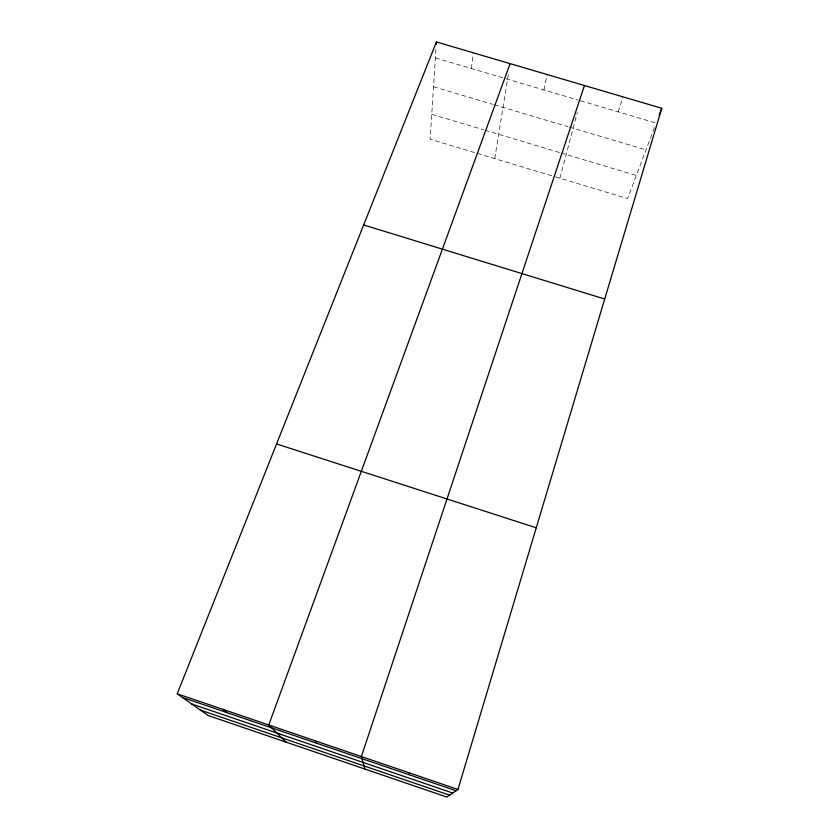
<?xml version="1.0" encoding="UTF-8"?>
<svg xmlns="http://www.w3.org/2000/svg" width="839" height="839" viewBox="0 0 839 839"><rect width="100%" height="100%" fill="white"/><g stroke="black" fill="none" stroke-linecap="round" stroke-linejoin="round"><path stroke-width="0.63" stroke-dasharray="4.2 3.15" d="M435.965 49.302L430.134 139.211L476.08 153.023M471.413 68.525L473.186 52.763M494.758 158.634L508.749 72.018M543.924 89.941L547.196 74.545M559.907 178.214L577.337 112.405M618.217 111.881L623.031 96.873M654.451 127.643L627.582 198.56L553.625 176.337M435.41 57.891L577.998 100.009M580.431 100.722L654.955 122.735M433.532 86.742L493.091 104.435M494.328 104.802L568.129 126.741M569.377 127.109L646.02 149.887M431.749 114.314L483.778 129.867M485.026 130.244L559.928 152.635M561.176 153.013L636.329 175.477M477.328 153.401L552.377 175.959"/><path stroke-width="1.26" d="M436.28 44.404L436.437 41.95L661.782 108.283L457.958 789.468L446.872 797.05L208.156 715.52L177.218 693.79L436.437 41.95M584.458 85.515L361.378 756.558L364.902 769.048M510.102 63.638L268.763 724.99L286.141 742.158M408.887 774.659L409.516 772.96M659.192 115.121L661.782 108.283M363.654 224.957L604.709 299.02M276.566 443.957L536.257 527.794M177.218 693.79L457.958 789.468M182.42 697.44L456.091 790.747M191.701 703.963L452.756 793.023M200.416 710.088L449.641 795.162M222.849 709.343L226.929 712.615M314.929 740.722L316.702 743.228"/></g></svg>
